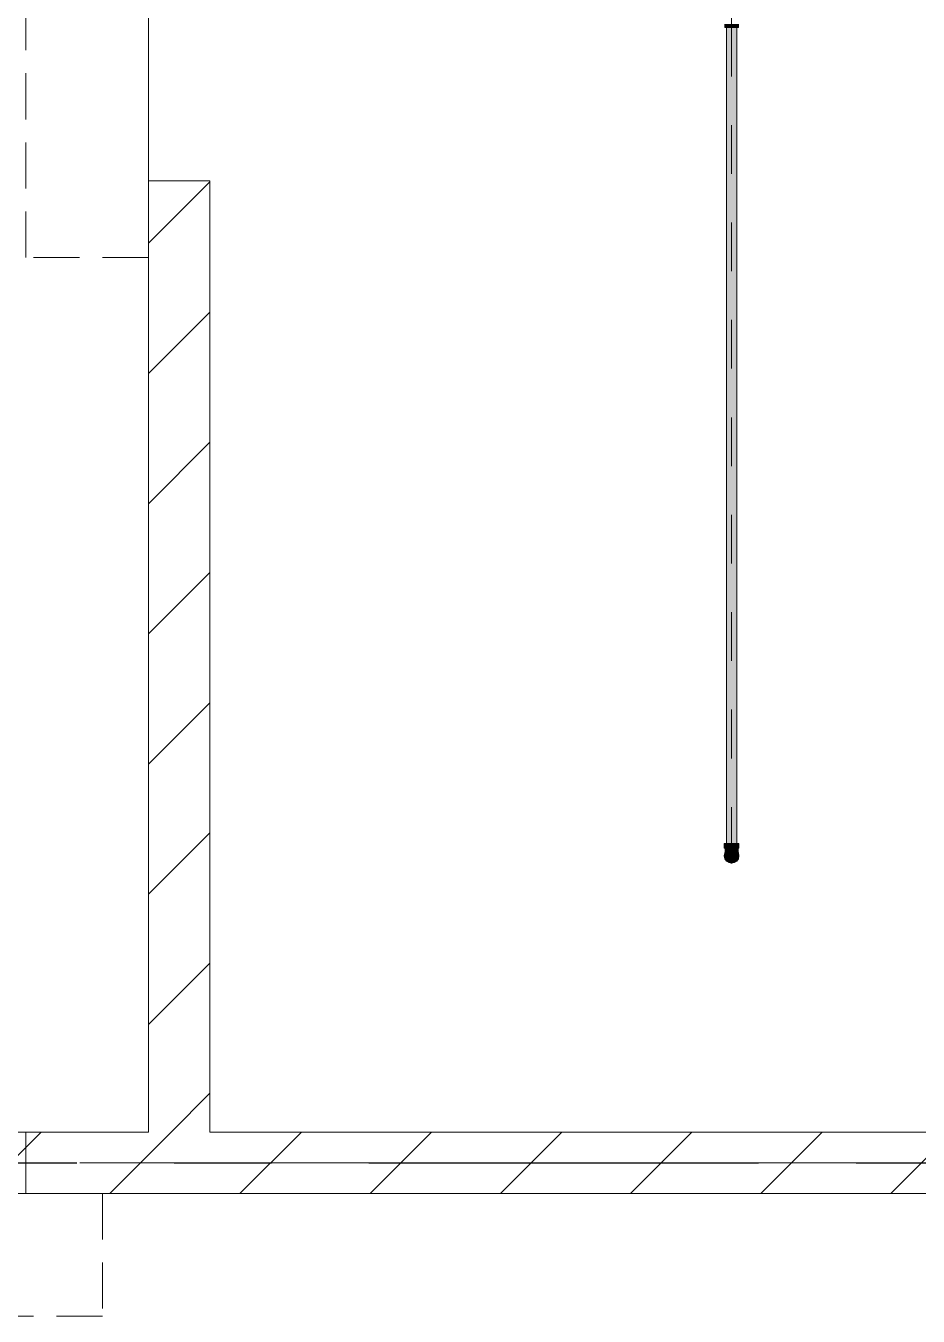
# Model space of a CAD drawing. Header units: millimetres. Extents: x -4000 to 187956, y -58990 to 162485.
# Drawn here: x 26950 to 29858, y 126950 to 131155 of the extents above; entities that cross this region are included whole.
import ezdxf

# ---------------------------------------------------------------- set-up
doc = ezdxf.new("R2010")
doc.units = ezdxf.units.MM
for name, pattern in [('Dash - 1_5mm', [225, 150, -75]), ('Dash 1_16_', [317.5, 158.75, -158.75]), ('Grid Line', [2222.5, 1270, -317.5, 317.5, -317.5]), ('Grid Line 12_5mm', [2150, 1250, -300, 300, -300])]:
    doc.linetypes.add(name, pattern=pattern)
for name, color, linetype, lineweight in [('A-DOOR', 31, 'Continuous', 13), ('A-WALL', 113, 'Continuous', 13), ('A-WALL-PATT', 111, 'Continuous', 13), ('F-SPRN', 3, 'Continuous', 9), ('P-PIPE', 3, 'Continuous', 9), ('P-PIPE-CNTR', 3, 'Continuous', 9), ('S-GRID', 1, 'Continuous', 30)]:
    doc.layers.add(name, color=color, linetype=linetype, lineweight=lineweight)
pattern_1 = [(45, (0, 0), (-212.13203, 212.13203), [])]

# ---------------------------------------------------------------- blocks, each defined once
blk = doc.blocks.new('MP_DR_Shutter_Roller - 4000x4000-338375-FFS - TANG 1')
at = {"layer": 'A-DOOR', "linetype": 'Dash - 1_5mm', "lineweight": 9}
for p, q in [((-2250, -500), (-2250, -100)), ((-2250, -100), (2250, -100)), ((2250, -100), (2250, -500)), ((2250, -500), (-2250, -500))]:
    blk.add_line(p, q, dxfattribs=at)
at = {"layer": 'A-DOOR', "color": 174, "lineweight": 15}
blk.add_line((2000, -100), (-2000, -100), dxfattribs=at)
blk.add_line((2000, -100), (-2000, -100), dxfattribs=at)
blk.add_line((2000, -100), (-2000, -100), dxfattribs=at)
blk.add_line((2000, -100), (-2000, -100), dxfattribs=at)
blk.add_line((2000, -100), (-2000, -100), dxfattribs=at)
blk.add_line((2000, -100), (-2000, -100), dxfattribs=at)
blk.add_line((2000, -100), (-2000, -100), dxfattribs=at)
blk.add_line((2000, -100), (-2000, -100), dxfattribs=at)
blk.add_line((2000, -100), (-2000, -100), dxfattribs=at)
blk.add_line((2000, -100), (-2000, -100), dxfattribs=at)
blk.add_line((2000, -100), (-2000, -100), dxfattribs=at)
blk.add_line((2000, -100), (-2000, -100), dxfattribs=at)
blk.add_line((2000, -100), (-2000, -100), dxfattribs=at)
blk.add_line((2000, -100), (-2000, -100), dxfattribs=at)
blk.add_line((2000, -100), (-2000, -100), dxfattribs=at)
blk.add_line((2000, -100), (-2000, -100), dxfattribs=at)
blk.add_line((2000, -100), (-2000, -100), dxfattribs=at)
blk.add_line((2000, -100), (-2000, -100), dxfattribs=at)
blk.add_line((2000, -100), (-2000, -100), dxfattribs=at)
blk.add_line((2000, -100), (-2000, -100), dxfattribs=at)
blk.add_line((2000, -100), (-2000, -100), dxfattribs=at)
blk.add_line((2000, -100), (-2000, -100), dxfattribs=at)
blk.add_line((2000, -100), (-2000, -100), dxfattribs=at)
blk.add_line((2000, -100), (-2000, -100), dxfattribs=at)
blk = doc.blocks.new('MP_DR_Shutter_Roller - 3000x3800_FR-332156-FFS - TANG 1')
at = {"layer": 'A-DOOR', "linetype": 'Dash - 1_5mm', "lineweight": 9}
for p, q in [((-1750, -500), (-1750, -100)), ((-1750, -100), (1750, -100)), ((1750, -100), (1750, -500)), ((1750, -500), (-1750, -500))]:
    blk.add_line(p, q, dxfattribs=at)
at = {"layer": 'A-DOOR', "color": 163, "lineweight": 15}
blk.add_line((1500, -100), (-1500, -100), dxfattribs=at)
blk.add_line((1500, -100), (-1500, -100), dxfattribs=at)
blk.add_line((1500, -100), (-1500, -100), dxfattribs=at)
blk.add_line((1500, -100), (-1500, -100), dxfattribs=at)
blk.add_line((1500, -100), (-1500, -100), dxfattribs=at)
blk.add_line((1500, -100), (-1500, -100), dxfattribs=at)
blk.add_line((1500, -100), (-1500, -100), dxfattribs=at)
blk.add_line((1500, -100), (-1500, -100), dxfattribs=at)
blk.add_line((1500, -100), (-1500, -100), dxfattribs=at)
blk.add_line((1500, -100), (-1500, -100), dxfattribs=at)
blk.add_line((1500, -100), (-1500, -100), dxfattribs=at)
blk.add_line((1500, -100), (-1500, -100), dxfattribs=at)
blk.add_line((1500, -100), (-1500, -100), dxfattribs=at)
blk.add_line((1500, -100), (-1500, -100), dxfattribs=at)
blk.add_line((1500, -100), (-1500, -100), dxfattribs=at)
blk.add_line((1500, -100), (-1500, -100), dxfattribs=at)
blk.add_line((1500, -100), (-1500, -100), dxfattribs=at)
blk.add_line((1500, -100), (-1500, -100), dxfattribs=at)
blk.add_line((1500, -100), (-1500, -100), dxfattribs=at)
blk.add_line((1500, -100), (-1500, -100), dxfattribs=at)
blk.add_line((1500, -100), (-1500, -100), dxfattribs=at)
blk.add_line((1500, -100), (-1500, -100), dxfattribs=at)
blk.add_line((1500, -100), (-1500, -100), dxfattribs=at)
blk.add_line((1500, -100), (-1500, -100), dxfattribs=at)
blk = doc.blocks.new('CMF2_NHAXUONG_A_rvt-1-FFS - TANG 1')
at = {"layer": 'A-WALL-PATT', "lineweight": 9}
h = blk.add_hatch(dxfattribs=at)
h.set_pattern_fill('FP_12', color=250, style=0, pattern_type=2)
h.set_pattern_definition(pattern_1)
h.paths.add_polyline_path([(27350, 127549.9), (27550, 127549.9), (27550, 130650), (27350, 130650), (27350, 128068)])
h.paths.add_polyline_path([(27550, 134650), (27550, 134899.6), (27350, 134899.6), (27350, 134650)])
h = blk.add_hatch(dxfattribs=at)
h.set_pattern_fill('FP_12', color=250, style=0, pattern_type=2)
h.set_pattern_definition(pattern_1)
h.paths.add_polyline_path([(27766.1, 127349.9), (32449.8, 127349.9), (32449.8, 127549.9), (23549.8, 127549.9), (23549.8, 127349.9), (25498.6, 127349.9)])
at = {"layer": 'A-WALL', "color": 50, "lineweight": 15}
for p, q in [((27350, 130650), (27350, 127549.9)), ((27550, 130650), (27350, 130650)), ((27550, 127549.9), (27550, 130650)), ((27350, 127549.9), (23549.8, 127549.9)), ((31225.9, 127549.9), (27550, 127549.9)), ((23549.8, 127349.9), (31225.9, 127349.9))]:
    blk.add_line(p, q, dxfattribs=at)
at = {"layer": 'A-WALL', "color": 35, "lineweight": 15}
for p, q in [((27350, 130650), (27350, 127549.9)), ((27350, 130650), (27550, 130650)), ((27550, 127549.9), (27550, 130650)), ((27350, 127549.9), (26949.8, 127549.9)), ((26949.8, 127349.9), (26949.8, 127549.9)), ((31225.9, 127549.9), (27550, 127549.9)), ((26949.8, 127349.9), (31225.9, 127349.9))]:
    blk.add_line(p, q, dxfattribs=at)
at = {"layer": 'S-GRID', "linetype": 'Grid Line 12_5mm', "lineweight": 9}
blk.add_line((-824.3, 127450), (183641.1, 127450), dxfattribs=at)
at = {"layer": 'A-DOOR', "color": 250, "lineweight": 9, "rotation": 270}
blk.add_blockref('MP_DR_Shutter_Roller - 4000x4000-338375-FFS - TANG 1', (27450, 132650), dxfattribs=at)
at = {"layer": 'A-DOOR', "color": 250, "lineweight": 9}
blk.add_blockref('MP_DR_Shutter_Roller - 3000x3800_FR-332156-FFS - TANG 1', (25449.8, 127449.9), dxfattribs=at)
blk = doc.blocks.new('Sprinkler_Up - DN20-V1107-FFS - TANG 1')
at = {"layer": 'F-SPRN', "transparency": 33554534}
for points in [[(-13.5, 0), (-3.9, 0.7), (-1.7, 2.9), (-1.2, 3.5), (-0.6, 4), (0.6, 4), (1.2, 3.5), (1.7, 2.9), (4.6, 0), (22.2, 0), (18, 13.1), (6.9, 21.2), (-6.9, 21.2), (-18, 13.1), (-22.2, 0)], [(0, -21.2), (6.9, -21.2), (18, -13.1), (22.2, 0), (3.9, -0.7), (1.7, -2.9), (1.2, -3.5), (0.6, -4), (-0.6, -4), (-1.2, -3.5), (-1.7, -2.9), (-4.6, 0), (-22.2, 0), (-18, -13.1), (-6.9, -21.2)], [(0, -16.7), (4.3, -16.1), (11.8, -11.8), (16.1, -4.3), (16.1, 4.3), (11.8, 11.8), (8.3, 14.4), (0, 16.7), (-4.3, 16.1), (-11.8, 11.8), (-16.1, 4.3), (-16.1, -4.3), (-11.8, -11.8), (-8.3, -14.4)], [(0, -15.6), (7.8, -13.5), (13.5, -7.8), (15.1, -4), (15.1, 4), (13.5, 7.8), (7.8, 13.5), (0, 15.6), (-7.8, 13.5), (-11, 11), (-15.1, 4), (-15.1, -4), (-11, -11), (-7.8, -13.5)], [(-10.9, -5.5), (-10.9, 5.4), (-14.5, 5.4), (-14.5, -5.5)], [(-7.7, -5.5), (-7.7, 5.4), (-10.9, 5.4), (-10.9, -5.5)], [(0, -5.5), (0, 5.4), (-7.7, 5.4), (-7.7, -5.5)], [(0, 0), (5.7, 0), (2.9, 4.9), (-2.9, 4.9), (-5.7, 0)], [(-2.9, -4.9), (2.9, -4.9), (5.7, 0), (-5.7, 0)], [(-4.6, 0), (4.6, 0), (0, 4.6)], [(0, -4.6), (4.6, 0), (-4.6, 0)], [(0, -2.6), (1.3, 0), (-1.8, 0)], [(-1.3, 0), (1.8, 0), (0, 2.6)], [(7.7, -5.5), (7.7, 5.4), (0, 5.4), (0, -5.5)], [(10.9, -5.5), (10.9, 5.4), (7.7, 5.4), (7.7, -5.5)], [(14.5, -5.5), (14.5, 5.4), (10.9, 5.4), (10.9, -5.5)]]:
    blk.add_hatch(color=1, dxfattribs=at).paths.add_polyline_path(points)
at = {"layer": 'F-SPRN', "color": 1}
for p, q in [((-11.5, 5.4), (-14.5, 5.4)), ((-14.5, 5.4), (-11.3, 5.4)), ((-14.5, 5.4), (-14.5, 3.7)), ((-14.5, 3.3), (-14.5, 0)), ((-11.5, 5.4), (-11.5, 4)), ((-10.9, 1.9), (-10.9, 3.6)), ((-10.8, 5.4), (-8, 5.4)), ((-8.1, 5.4), (-10.8, 5.4)), ((-8.1, 5.4), (-8.1, 2.8)), ((-8.1, 2.5), (-8.1, 0.7)), ((-7.7, 4.8), (-7.7, 2.7)), ((-7.7, 4.8), (-7.7, 2.7)), ((-7.7, 2.1), (-7.7, 0.5)), ((-7.7, 2.1), (-7.7, 0.5)), ((-6.7, 5.4), (-4.7, 5.4)), ((-5.8, 3.8), (-5.8, 2.2)), ((-2.1, 0), (-2.1, 0)), ((-2.1, 0), (-2.1, -0.1)), ((-0.6, 2), (-0.6, 2)), ((-0.5, 2), (-0.6, 2)), ((0, 2.1), (-0.1, 2.1)), ((2.1, 0.1), (2.1, 0.2)), ((2.1, 0.2), (2.1, 0.2)), ((2.1, 0), (2.1, 0.1)), ((2.1, 0), (2.1, 0)), ((4.7, 5.4), (6.5, 5.4)), ((7.7, 5.4), (10.8, 5.4)), ((7.7, 5.2), (7.7, 2.7)), ((7.7, 5.2), (7.7, 2.7)), ((7.7, 2.3), (7.7, 0.5)), ((7.7, 2.3), (7.7, 0.5)), ((10.8, 5.4), (8.1, 5.4)), ((8.1, 5.4), (8.1, 2.8)), ((8.1, 2.5), (8.1, 0.4)), ((10.9, 5.4), (14.5, 5.4)), ((10.9, 3.6), (10.9, 0.2)), ((14.5, 5.4), (11.5, 5.4)), ((11.5, 5.4), (11.5, 4)), ((11.5, 3), (11.5, 0.2)), ((14.5, 5.4), (14.5, -5.5)), ((-14.5, -1.3), (-14.5, -3.7)), ((-11.1, -5.5), (-14.5, -5.5)), ((-14.5, -5.5), (-11.5, -5.5)), ((-10.9, -2.6), (-10.9, -1.3)), ((-10.8, -5.5), (-8.1, -5.5)), ((-7.8, -5.5), (-10.8, -5.5)), ((-8.1, -4.2), (-8.1, -5.5)), ((-7.7, -2.7), (-7.7, -4)), ((-7.7, -2.7), (-7.7, -4)), ((-7, -5.5), (-5.8, -5.5)), ((-4.8, -5.5), (-7, -5.5)), ((-5.8, -2.3), (-5.8, -3.8)), ((0, -2.1), (0.1, -2.1)), ((7, -5.5), (4.8, -5.5)), ((5.8, -2.2), (5.8, -3.8)), ((5.8, -5.5), (7, -5.5)), ((7.7, -0.5), (7.7, -2.3)), ((7.7, -0.5), (7.7, -2.3)), ((7.7, -2.7), (7.7, -5.4)), ((7.7, -2.7), (7.7, -5.4)), ((10.8, -5.5), (7.7, -5.5)), ((8.1, -0.4), (8.1, -2.5)), ((8.1, -2.8), (8.1, -5.5)), ((8.1, -5.5), (10.8, -5.5)), ((10.9, -0.2), (10.9, -3.6)), ((14.5, -5.5), (10.9, -5.5)), ((11.5, -0.2), (11.5, -3)), ((11.5, -4), (11.5, -5.5)), ((11.5, -5.5), (14.5, -5.5))]:
    blk.add_line(p, q, dxfattribs=at)
at = {"layer": 'F-SPRN', "color": 1, "flags": 128}
for points in [[(-1.7, 1.1), (-1.8, 1.1), (-1.8, 1), (-1.9, 0.9), (-1.9, 0.8), (-1.9, 0.8), (-2, 0.7), (-2, 0.6), (-2, 0.5), (-2, 0.5), (-2, 0.4), (-2.1, 0.3), (-2.1, 0.2), (-2.1, 0.1), (-2.1, 0)], [(-0.6, 2), (-0.7, 2), (-0.8, 1.9), (-0.9, 1.9), (-0.9, 1.9), (-1, 1.8), (-1.1, 1.8), (-1.2, 1.7), (-1.2, 1.7), (-1.3, 1.6), (-1.4, 1.6), (-1.4, 1.5), (-1.5, 1.5), (-1.5, 1.4), (-1.6, 1.3), (-1.6, 1.3), (-1.7, 1.2), (-1.7, 1.1)], [(-0.1, 2.1), (-0.1, 2.1), (-0.2, 2.1), (-0.3, 2.1), (-0.4, 2), (-0.5, 2)], [(0.7, 2), (0.6, 2), (0.5, 2), (0.4, 2), (0.4, 2), (0.3, 2.1), (0.2, 2.1), (0.1, 2.1), (0, 2.1)], [(0.8, 1.9), (0.8, 1.9), (0.7, 2)], [(2.1, 0.2), (2.1, 0.3), (2, 0.4), (2, 0.5), (2, 0.6), (2, 0.7), (1.9, 0.7), (1.9, 0.8), (1.9, 0.9), (1.8, 1), (1.8, 1), (1.8, 1.1), (1.7, 1.2), (1.7, 1.2), (1.6, 1.3), (1.6, 1.4), (1.5, 1.4), (1.4, 1.5), (1.4, 1.5), (1.3, 1.6), (1.3, 1.7), (1.2, 1.7), (1.1, 1.7), (1.1, 1.8), (1, 1.8), (0.9, 1.9), (0.8, 1.9)], [(-2.1, -0.1), (-2.1, -0.2), (-2.1, -0.2), (-2.1, -0.3)], [(-2.1, -0.3), (-2, -0.4), (-2, -0.5), (-2, -0.6), (-2, -0.7), (-1.9, -0.7), (-1.9, -0.8), (-1.9, -0.9), (-1.8, -1), (-1.8, -1), (-1.8, -1.1), (-1.7, -1.2), (-1.7, -1.2), (-1.6, -1.3), (-1.6, -1.4), (-1.5, -1.4), (-1.4, -1.5), (-1.4, -1.5), (-1.3, -1.6), (-1.3, -1.7), (-1.2, -1.7), (-1.1, -1.7), (-1.1, -1.8), (-1, -1.8), (-0.9, -1.9), (-0.8, -1.9), (-0.8, -1.9), (-0.7, -2), (-0.6, -2), (-0.5, -2), (-0.4, -2), (-0.4, -2), (-0.3, -2.1), (-0.2, -2.1), (-0.1, -2.1), (0, -2.1)], [(0.1, -2.1), (0.1, -2.1), (0.2, -2.1), (0.3, -2.1), (0.4, -2), (0.5, -2), (0.6, -2), (0.6, -2), (0.7, -2), (0.8, -1.9), (0.9, -1.9), (0.9, -1.9), (1, -1.8), (1.1, -1.8), (1.2, -1.7), (1.2, -1.7), (1.3, -1.6), (1.4, -1.6), (1.4, -1.5), (1.5, -1.5), (1.5, -1.4), (1.6, -1.3), (1.6, -1.3), (1.7, -1.2), (1.7, -1.1), (1.8, -1.1), (1.8, -1), (1.9, -0.9), (1.9, -0.8), (1.9, -0.8), (2, -0.7), (2, -0.6), (2, -0.5), (2, -0.5), (2, -0.4), (2.1, -0.3), (2.1, -0.2), (2.1, -0.1), (2.1, 0)]]:
    blk.add_lwpolyline(points, dxfattribs=at)
at = {"layer": 'F-SPRN', "color": 1}
for radius, start, end in [(22.2, 360, 180), (21.9, 165.6773, 179.2615), (21.9, 144.7698, 164.8151), (21.9, 126.6942, 143.2701), (16.7, 167.6802, 180), (16.7, 167.6802, 180), (16.7, 155.3879, 164.9693), (16.7, 155.3879, 164.9693), (15.6, 166.4265, 180), (15.6, 166.4265, 180), (15.6, 150.9409, 165), (15.6, 159.6139, 165), (16.7, 136.7213, 149.931), (16.7, 136.7213, 149.931), (15.6, 150.9409, 156.3845), (15.6, 138.4214, 150), (15.6, 138.4214, 150), (21.9, 108.2621, 125.7507), (16.7, 121.4181, 130.5751), (16.7, 121.4181, 130.5751), (15.6, 120.5262, 133.2078), (15.6, 120.5262, 133.2078), (16.7, 106.5995, 120), (16.7, 106.5995, 120), (15.6, 114.4363, 119.9813), (15.6, 114.4363, 119.9813), (21.9, 99.348, 107.901), (4.63, 155.7832, 180), (4.63, 155.7832, 180), (16.7, 96.4143, 105), (16.7, 96.4143, 105), (4.63, 109.0192, 138.2703), (4.63, 109.0192, 138.2703), (21.9, 90.145, 98.8503), (15.6, 95.5762, 100.6843), (15.6, 95.5762, 100.6843), (2.56, 109.0192, 168.8278), (2.56, 109.0192, 168.8278), (2.04, 109.0192, 180), (16.7, 83.0684, 90), (16.7, 83.0684, 90), (4.63, 17.9592, 90), (4.63, 17.9592, 90), (3.81, 57.0577, 90), (2.56, 14.5599, 90), (2.56, 14.5599, 90), (2.04, 10.4703, 90), (21.9, 72.5583, 89.4624), (15.6, 75.573, 80.5892), (15.6, 75.573, 80.5892), (3.81, 16.1605, 43.8358), (15.6, 67.5614, 74.5481), (15.6, 67.5614, 74.5481), (16.7, 60, 75), (16.7, 60, 75), (15.6, 60.0187, 65.5637), (15.6, 60.0187, 65.5637), (21.9, 54.2493, 71.7379), (15.6, 46.7922, 60), (15.6, 46.7922, 60), (16.7, 49.4249, 58.5819), (16.7, 49.4249, 58.5819), (15.6, 30, 41.5786), (15.6, 30, 41.5786), (16.7, 30, 43.2787), (16.7, 30, 43.2787), (21.9, 36.7299, 53.3058), (15.6, 23.6155, 29.5646), (15.6, 15, 29.5646), (15.6, 15, 20.3861), (16.7, 15, 24.6121), (16.7, 15, 24.6121), (15.6, 360, 13.6618), (15.6, 0, 13.6618), (16.7, 360, 12.3198), (16.7, 0, 12.3198), (21.9, 15.1849, 35.2302), (21.9, 0.7385, 14.3227), (22.2, 180, 360), (21.9, 180.7385, 194.3227), (21.9, 195.1849, 215.2302), (21.9, 216.7299, 233.3058), (16.7, 180, 192.3198), (16.7, 180, 192.3198), (16.7, 195.0307, 204.6121), (16.7, 195.0307, 204.6121), (15.6, 181.9082, 193.6618), (15.6, 181.9082, 193.6618), (15.6, 197.3339, 209.5646), (15.6, 197.3339, 209.5646), (16.7, 210.069, 223.2787), (16.7, 210.069, 223.2787), (15.6, 212.5472, 221.5786), (15.6, 212.5472, 221.5786), (21.9, 234.2493, 251.7379), (16.7, 229.4249, 238.5819), (16.7, 229.4249, 238.5819), (15.6, 233.795, 240), (15.6, 233.795, 240), (16.7, 240, 255), (16.7, 240, 255), (15.6, 240.0187, 254.5481), (15.6, 240.0187, 254.5481), (21.9, 252.5583, 269.4624), (4.63, 197.9592, 0), (4.63, 197.9592, 360), (15.6, 255, 267.64), (15.6, 255, 267.64), (3.81, 196.1605, 360), (2.56, 191.1677, 0), (2.56, 191.1677, 360), (2.04, 190.4703, 0), (16.7, 263.0684, 270), (16.7, 263.0684, 270), (21.9, 270.145, 278.8503), (15.6, 275.5762, 280.6843), (15.6, 275.5762, 280.6843), (16.7, 276.4143, 285), (16.7, 276.4143, 285), (21.9, 279.348, 287.901), (16.7, 286.5995, 300), (16.7, 286.5995, 300), (15.6, 294.4363, 299.9813), (15.6, 294.4363, 299.9813), (21.9, 288.2621, 305.7507), (15.6, 300, 313.2078), (15.6, 300, 313.2078), (16.7, 301.4181, 310.5751), (16.7, 301.4181, 310.5751), (15.6, 318.4214, 330), (15.6, 318.4214, 330), (16.7, 316.7213, 330), (16.7, 316.7213, 330), (21.9, 306.6942, 323.2701), (15.6, 330.4354, 345), (15.6, 330.4354, 336.3845), (15.6, 339.6139, 345), (15.6, 346.3382, 360), (15.6, 346.3382, 360), (16.7, 335.3879, 345), (16.7, 335.3879, 345), (16.7, 347.6802, 360), (16.7, 347.6802, 360), (21.9, 324.7698, 344.8151), (21.9, 345.6773, 359.2615)]:
    blk.add_arc((0, 0), radius, start, end, dxfattribs=at)
blk = doc.blocks.new('Steel_Transition_Threaded_HoaPhat - Standard-V1089-FFS - TANG 1')
at = {"layer": 'P-PIPE', "lineweight": 13, "transparency": 33554534}
h = blk.add_hatch(color=1, dxfattribs=at)
h.paths.add_polyline_path([(16750, 128427.6), (16755.8, 128428.4), (16761.3, 128430.6), (16765.9, 128434.2), (16769.5, 128438.8), (16771.7, 128444.3), (16772.5, 128450.1), (16771.7, 128455.9), (16769.5, 128461.3), (16765.9, 128466), (16761.3, 128469.6), (16755.8, 128471.8), (16750, 128472.6), (16744.2, 128471.8), (16738.8, 128469.6), (16734.1, 128466), (16730.5, 128461.3), (16728.3, 128455.9), (16727.5, 128450.1), (16728.3, 128444.3), (16730.5, 128438.8), (16734.1, 128434.2), (16738.8, 128430.6), (16744.2, 128428.4)])
h.paths.add_polyline_path([(16750, 128430), (16744.8, 128430.7), (16740, 128432.7), (16735.8, 128435.9), (16732.6, 128440), (16730.6, 128444.9), (16729.9, 128450.1), (16730.6, 128455.3), (16732.6, 128460.1), (16735.8, 128464.3), (16740, 128467.5), (16744.8, 128469.5), (16750, 128470.2), (16755.2, 128469.5), (16760.1, 128467.5), (16764.2, 128464.3), (16767.4, 128460.1), (16769.4, 128455.3), (16770.1, 128450.1), (16769.4, 128444.9), (16767.4, 128440), (16764.2, 128435.9), (16760.1, 128432.7), (16755.2, 128430.7)])
for points in [[(16750, 128430), (16750, 128433.7), (16741.8, 128435.9), (16735.8, 128441.9), (16733.6, 128450.1), (16735.8, 128458.3), (16741.8, 128464.3), (16750, 128466.5), (16750, 128470.2), (16744.8, 128469.5), (16740, 128467.5), (16735.8, 128464.3), (16732.6, 128460.1), (16730.6, 128455.3), (16729.9, 128450.1), (16730.6, 128444.9), (16732.6, 128440), (16735.8, 128435.9), (16740, 128432.7), (16744.8, 128430.7)], [(16750, 128431.6), (16754.8, 128432.2), (16759.3, 128434.1), (16763.1, 128437), (16766, 128440.8), (16767.9, 128445.3), (16768.5, 128450.1), (16767.9, 128454.9), (16766, 128459.3), (16763.1, 128463.2), (16759.3, 128466.1), (16754.8, 128468), (16750, 128468.6), (16745.2, 128468), (16740.8, 128466.1), (16736.9, 128463.2), (16734, 128459.3), (16732.1, 128454.9), (16731.5, 128450.1), (16732.1, 128445.3), (16734, 128440.8), (16736.9, 128437), (16740.8, 128434.1), (16745.2, 128432.2)], [(16750, 128430), (16755.2, 128430.7), (16760.1, 128432.7), (16764.2, 128435.9), (16767.4, 128440), (16769.4, 128444.9), (16770.1, 128450.1), (16769.4, 128455.3), (16767.4, 128460.1), (16764.2, 128464.3), (16760.1, 128467.5), (16755.2, 128469.5), (16750, 128470.2), (16750, 128466.5), (16758.2, 128464.3), (16764.2, 128458.3), (16766.4, 128450.1), (16764.2, 128441.9), (16758.2, 128435.9), (16750, 128433.7)]]:
    blk.add_hatch(color=1, dxfattribs=at).paths.add_polyline_path(points)
at = {"layer": 'P-PIPE', "color": 20, "lineweight": 13}
for radius, start, end in [(22.5, 90, 270), (22.5, 90, 270), (20.1, 150, 162.7449), (20.1, 128.8856, 148.1553), (18.5, 136.4297, 150), (18.5, 136.4297, 150), (18.5, 123.4976, 133.2041), (18.5, 123.4976, 133.2041), (20.1, 109.6859, 125.0043), (16.4, 121.0738, 128.0319), (18.5, 106.819, 120), (18.5, 106.819, 120), (16.4, 115.1607, 120), (16.4, 107.4657, 111.9681), (20.1, 100.9975, 105), (18.5, 91.4353, 103.2046), (18.5, 91.4353, 103.2046), (16.4, 96.2132, 104.6042), (20.1, 90.5246, 98.5089), (22.5, 270, 90), (22.5, 270, 90), (18.5, 78.0986, 90), (18.5, 78.0986, 90), (20.1, 75.0607, 87.9279), (18.5, 60, 75), (18.5, 60, 75), (16.4, 66.9681, 72.9388), (20.1, 54.9957, 75), (16.4, 50.4733, 56.6389), (18.5, 46.7959, 56.5024), (18.5, 46.7959, 56.5024), (20.1, 31.8447, 51.1144), (16.4, 30, 38.0319), (18.5, 30, 43.5703), (18.5, 30, 43.5703), (20.1, 17.2551, 30), (20.1, 166.0499, 193.9501), (20.1, 197.2551, 210), (18.5, 166.5939, 193.4061), (18.5, 166.5939, 193.4061), (18.5, 157.6232, 165), (18.5, 157.6232, 165), (18.5, 195, 202.3768), (18.5, 195, 202.3768), (20.1, 211.8447, 231.1144), (16.4, 168.5467, 178.9063), (16.4, 184.8393, 191.4533), (18.5, 210, 223.5703), (18.5, 210, 223.5703), (16.4, 158.0319, 163.506), (16.4, 143.5463, 150), (16.4, 210.6635, 216.4537), (18.5, 226.7959, 236.5024), (18.5, 226.7959, 236.5024), (20.1, 234.9957, 255), (16.4, 230.4733, 236.6389), (18.5, 240, 255), (18.5, 240, 255), (16.4, 240, 246.5955), (16.4, 250.3629, 255), (20.1, 255.0607, 267.9279), (18.5, 258.0986, 270), (18.5, 258.0986, 270), (16.4, 264.1652, 268.506), (20.1, 270.5246, 278.5089), (18.5, 271.4353, 283.2046), (18.5, 271.4353, 283.2046), (16.4, 276.2132, 283.9063), (20.1, 280.9975, 285), (16.4, 287.4657, 291.9681), (18.5, 286.819, 300), (18.5, 286.819, 300), (16.4, 293.4045, 300), (20.1, 289.6859, 305.0043), (18.5, 303.4976, 313.2041), (18.5, 303.4976, 313.2041), (20.1, 308.8856, 328.1553), (18.5, 316.4297, 330), (18.5, 316.4297, 330), (16.4, 338.0319, 342.8691), (16.4, 353.5463, 8.0319), (18.5, 15, 22.3768), (18.5, 15, 22.3768), (18.5, 337.6232, 345), (18.5, 337.6232, 345), (20.1, 330, 342.7449), (18.5, 346.5939, 13.4061), (18.5, 346.5939, 13.4061), (20.1, 346.0499, 13.9501)]:
    blk.add_arc((16750, 128450.1), radius, start, end, dxfattribs=at)
blk = doc.blocks.new('Steel_Elbow_Threaded_HoaPhat - Standard-V1108-FFS - TANG 1')
at = {"layer": 'P-PIPE', "lineweight": 13, "transparency": 33554534}
for points in [[(29233, 128475.5), (29250, 128475.5), (29250, 128490.6), (29225.9, 128490.6), (29226.7, 128475.5), (29229.1, 128475.5)], [(29250, 128426), (29256.2, 128426.8), (29262.1, 128429.2), (29267.1, 128433), (29270.9, 128438), (29273.3, 128443.8), (29274.1, 128450.1), (29273.3, 128456.3), (29270.9, 128462.1), (29267.1, 128467.1), (29262.1, 128471), (29256.2, 128473.4), (29250, 128474.2), (29243.8, 128473.4), (29237.9, 128471), (29233, 128467.1), (29229.1, 128462.1), (29226.7, 128456.3), (29225.9, 128450.1), (29226.7, 128443.8), (29229.1, 128438), (29233, 128433), (29237.9, 128429.2), (29243.8, 128426.8)], [(29274.1, 128475.5), (29273.3, 128490.6), (29250, 128490.6), (29250, 128475.5), (29273.3, 128475.5)]]:
    blk.add_hatch(color=1, dxfattribs=at).paths.add_polyline_path(points)
h = blk.add_hatch(color=1, dxfattribs=at)
h.paths.add_polyline_path([(29242.8, 128470), (29240.3, 128470), (29244.1, 128471.9)])
h.paths.add_polyline_path([(29229.8, 128460.2), (29231.2, 128460.7), (29237.2, 128467.6), (29242.8, 128470), (29250, 128471.2), (29250, 128475.5), (29231.7, 128475.5), (29230.3, 128471.7), (29230.1, 128464.3)])
h = blk.add_hatch(color=1, dxfattribs=at)
h.paths.add_polyline_path([(29266.9, 128465.3), (29269.5, 128460.7), (29268.6, 128464.6)])
h.paths.add_polyline_path([(29270.9, 128458.6), (29270.6, 128467.2), (29269.5, 128466.8), (29269.4, 128470.9), (29270.7, 128471.2), (29269.6, 128475.5), (29250, 128475.5), (29250, 128471.2), (29257.2, 128470), (29255.9, 128471.9), (29263.4, 128467.2), (29267.4, 128463.1), (29266.2, 128468.2), (29268.6, 128464.6)])
at = {"layer": 'P-PIPE', "color": 20, "lineweight": 13}
for p, q in [((29225.9, 128490.6), (29225.9, 128475.5)), ((29233, 128490.6), (29225.9, 128490.6)), ((29250, 128490.6), (29225.9, 128490.6)), ((29225.9, 128475.5), (29231.5, 128475.5)), ((29225.9, 128475.5), (29250, 128475.5)), ((29242.8, 128475.5), (29228.9, 128475.5)), ((29228.9, 128460.9), (29228.9, 128461.8)), ((29231.5, 128475.5), (29233, 128475.5)), ((29232.8, 128475.5), (29231.7, 128475.5)), ((29237.9, 128490.6), (29233.8, 128490.6)), ((29236.4, 128475.5), (29233.8, 128475.5)), ((29234, 128475.5), (29242.7, 128475.5)), ((29242.8, 128475.5), (29236.4, 128475.5)), ((29250, 128490.6), (29238.2, 128490.6)), ((29250, 128475.5), (29243.7, 128475.5)), ((29250, 128475.5), (29243.7, 128475.5)), ((29243.8, 128475.5), (29250, 128475.5)), ((29261.8, 128490.6), (29250, 128490.6)), ((29274.1, 128490.6), (29250, 128490.6)), ((29250, 128475.5), (29256.2, 128475.5)), ((29250, 128475.5), (29274.1, 128475.5)), ((29256.3, 128475.5), (29250, 128475.5)), ((29256.3, 128475.5), (29250, 128475.5)), ((29263.6, 128475.5), (29257.2, 128475.5)), ((29271.2, 128475.5), (29257.2, 128475.5)), ((29257.3, 128475.5), (29266, 128475.5)), ((29266.2, 128490.6), (29262.1, 128490.6)), ((29266.2, 128475.5), (29263.6, 128475.5)), ((29274.1, 128490.6), (29267.1, 128490.6)), ((29267.1, 128475.5), (29269.7, 128475.5)), ((29268.3, 128475.5), (29267.2, 128475.5)), ((29269.9, 128475.5), (29268.3, 128475.5)), ((29269.7, 128475.5), (29274.1, 128475.5)), ((29271.2, 128462), (29271.2, 128461.2)), ((29271.2, 128461.2), (29271.2, 128460.3)), ((29274.1, 128475.5), (29274.1, 128490.6)), ((29228.9, 128455.1), (29228.9, 128455.7)), ((29228.9, 128454.5), (29228.9, 128455.1)), ((29228.9, 128454), (29228.9, 128454.5)), ((29228.9, 128450.1), (29228.9, 128450.1)), ((29228.9, 128449.9), (29228.9, 128450.1)), ((29228.9, 128449), (29228.9, 128449.9)), ((29228.9, 128448.2), (29228.9, 128449)), ((29229, 128447.3), (29228.9, 128448.2)), ((29229.7, 128444), (29229.5, 128444.8)), ((29231.3, 128440.1), (29231, 128440.9)), ((29231.8, 128439.4), (29231.3, 128440.1)), ((29232.2, 128438.7), (29231.8, 128439.4)), ((29232.7, 128438), (29232.2, 128438.7)), ((29235.4, 128434.8), (29234.8, 128435.4)), ((29237.4, 128433.1), (29236.7, 128433.6)), ((29242.6, 128430.3), (29241.8, 128430.6)), ((29243.3, 128430), (29242.6, 128430.3)), ((29250.2, 128428.9), (29250, 128428.9)), ((29253.6, 128429.2), (29252.8, 128429.1)), ((29260.7, 128431.8), (29260, 128431.4)), ((29262.8, 128433.3), (29262.1, 128432.8)), ((29263.5, 128433.8), (29262.8, 128433.3)), ((29265.3, 128435.5), (29264.7, 128434.9)), ((29267, 128437.5), (29266.4, 128436.8)), ((29267.5, 128438.1), (29267, 128437.5)), ((29267.9, 128438.9), (29267.5, 128438.1)), ((29269.8, 128442.6), (29269.5, 128441.9)), ((29270.5, 128445.1), (29270.3, 128444.2)), ((29271, 128447.6), (29270.9, 128446.7)), ((29271.1, 128448.4), (29271, 128447.6)), ((29271.2, 128458), (29271.2, 128457.3)), ((29271.2, 128455.9), (29271.2, 128455.3)), ((29271.2, 128455.3), (29271.2, 128454.7)), ((29271.2, 128454.7), (29271.2, 128454.1)), ((29271.2, 128450.1), (29271.2, 128450.1))]:
    blk.add_line(p, q, dxfattribs=at)
at = {"layer": 'P-PIPE', "color": 20, "lineweight": 13, "flags": 128}
for points in [[(29228.9, 128461.8), (29228.9, 128462.6), (29228.9, 128463.5), (29228.9, 128464.4), (29228.9, 128465.4), (29228.9, 128466.3), (29228.9, 128467.3), (29228.9, 128468.2), (29228.9, 128469.2), (29228.9, 128470.2), (29228.9, 128471.2), (29228.9, 128472.2), (29228.9, 128473.2), (29228.9, 128474.2), (29228.9, 128475.2), (29228.9, 128475.5)], [(29228.9, 128455.7), (29228.9, 128456.4), (29228.9, 128457.1), (29228.9, 128457.8), (29228.9, 128458.5), (29228.9, 128459.3), (29228.9, 128460.1), (29228.9, 128460.9)], [(29271.2, 128475.5), (29271.2, 128474.5), (29271.2, 128473.5), (29271.2, 128472.5), (29271.2, 128471.5), (29271.2, 128470.5), (29271.2, 128469.5), (29271.2, 128468.5), (29271.2, 128467.5), (29271.2, 128466.6), (29271.2, 128465.6), (29271.2, 128464.7), (29271.2, 128463.8), (29271.2, 128462.9), (29271.2, 128462)], [(29271.2, 128460.3), (29271.2, 128459.5), (29271.2, 128458.7), (29271.2, 128458)], [(29228.9, 128453), (29228.9, 128453.4), (29228.9, 128454)], [(29228.9, 128451.1), (29228.9, 128451.4), (29228.9, 128451.7), (29228.9, 128452.1), (29228.9, 128452.5), (29228.9, 128453)], [(29228.9, 128450.6), (29228.9, 128450.8), (29228.9, 128451.1)], [(29228.9, 128450.1), (29228.9, 128450.2), (29228.9, 128450.3), (29228.9, 128450.4), (29228.9, 128450.6)], [(29229.5, 128444.8), (29229.3, 128445.7), (29229.2, 128446.5), (29229, 128447.3)], [(29230.3, 128442.4), (29230, 128443.2), (29229.7, 128444)], [(29231, 128440.9), (29230.6, 128441.6), (29230.3, 128442.4)], [(29233.7, 128436.6), (29233.2, 128437.3), (29232.7, 128438)], [(29234.8, 128435.4), (29234.3, 128436), (29233.7, 128436.6)], [(29236.7, 128433.6), (29236.1, 128434.2), (29235.4, 128434.8)], [(29238.8, 128432.2), (29238.1, 128432.6), (29237.4, 128433.1)], [(29240.2, 128431.3), (29239.5, 128431.7), (29238.8, 128432.2)], [(29241.8, 128430.6), (29241, 128431), (29240.2, 128431.3)], [(29245, 128429.5), (29244.2, 128429.8), (29243.3, 128430)], [(29246.6, 128429.2), (29245.8, 128429.4), (29245, 128429.5)], [(29248.3, 128429), (29247.5, 128429.1), (29246.6, 128429.2)], [(29250, 128428.9), (29249.2, 128429), (29248.3, 128429)], [(29252.8, 128429.1), (29251.9, 128429), (29251.1, 128429), (29250.2, 128428.9)], [(29255.3, 128429.6), (29254.4, 128429.4), (29253.6, 128429.2)], [(29256.9, 128430.1), (29256.1, 128429.8), (29255.3, 128429.6)], [(29260, 128431.4), (29259.2, 128431.1), (29258.4, 128430.7), (29257.7, 128430.4), (29256.9, 128430.1)], [(29262.1, 128432.8), (29261.4, 128432.3), (29260.7, 128431.8)], [(29264.7, 128434.9), (29264.1, 128434.3), (29263.5, 128433.8)], [(29266.4, 128436.8), (29265.9, 128436.1), (29265.3, 128435.5)], [(29268.8, 128440.3), (29268.4, 128439.6), (29267.9, 128438.9)], [(29269.5, 128441.9), (29269.1, 128441.1), (29268.8, 128440.3)], [(29270.3, 128444.2), (29270.1, 128443.4), (29269.8, 128442.6)], [(29270.9, 128446.7), (29270.7, 128445.9), (29270.5, 128445.1)], [(29271.2, 128450.1), (29271.1, 128449.2), (29271.1, 128448.4)], [(29271.2, 128457.3), (29271.2, 128456.6), (29271.2, 128455.9)], [(29271.2, 128454.1), (29271.2, 128453.6), (29271.2, 128453.1)], [(29271.2, 128453.1), (29271.2, 128452.6), (29271.2, 128452.2), (29271.2, 128451.8), (29271.2, 128451.5), (29271.2, 128451.2), (29271.2, 128450.9)], [(29271.2, 128450.9), (29271.2, 128450.7), (29271.2, 128450.5)], [(29271.2, 128450.5), (29271.2, 128450.3), (29271.2, 128450.2), (29271.2, 128450.1)]]:
    blk.add_lwpolyline(points, dxfattribs=at)
at = {"layer": 'P-PIPE', "color": 20, "lineweight": 13}
for radius, start, end in [(24.1, 90, 270), (24.1, 90, 270), (21.1, 150.0076, 164.9665), (21.1, 130, 141.5854), (21.1, 112.9377, 125.8024), (21.1, 99.9464, 104.9657), (21.1, 90, 98.9621), (24.1, 270, 90), (24.1, 270, 90), (21.1, 75.0343, 90), (21.1, 60.7988, 67.6705), (21.1, 54.1976, 59.9895), (21.1, 38.4146, 50), (21.1, 15.0335, 29.9924), (21.1, 172.25, 178.0438), (21.1, 181.9711, 187.2923), (21.1, 165.7465, 170), (21.1, 190, 194.2657), (21.1, 195.0455, 203.6505), (21.1, 205.3748, 209.9974), (21.1, 213.7495, 218.4271), (21.1, 218.9611, 230), (21.1, 234.2198, 247.0686), (21.1, 255.037, 270), (21.1, 271.1041, 276.3537), (21.1, 279.9303, 284.963), (21.1, 292.3235, 303.6981), (21.1, 310, 321.0389), (21.1, 321.5729, 325.795), (21.1, 330.0026, 334.1966), (21.1, 336.3495, 344.9545), (21.1, 345.7343, 350), (21.1, 1.9562, 7.75), (21.1, 352.7077, 358.0289)]:
    blk.add_arc((29250, 128450.1), radius, start, end, dxfattribs=at)

msp = doc.modelspace()

# ---------------------------------------------------------------- block references
at = {"lineweight": 5}
msp.add_blockref('CMF2_NHAXUONG_A_rvt-1-FFS - TANG 1', (0, 0), dxfattribs=at)

# ---------------------------------------------------------------- next in the draw order: hatches: boundary and pattern name
at = {"layer": 'P-PIPE', "lineweight": 5, "transparency": 33554534}
for points in [[(29228.3, 131148.9), (29272.5, 131148.9), (29271.7, 131160.7), (29227.5, 131160.7), (29227.5, 131148.9)], [(29250, 128490.6), (29250, 131148.9), (29233.3, 131148.9), (29233.9, 128490.6), (29245.7, 128490.6)], [(29250, 128490.6), (29266.7, 128490.6), (29266.1, 131148.9), (29250, 131148.9), (29250, 128506)], [(29241.7, 128435.6), (29242.8, 128437.6), (29241.7, 128441.7), (29242.8, 128445.9), (29245.8, 128449), (29257.2, 128454.3), (29258.4, 128458.4), (29257.2, 128462.6), (29255.9, 128464.3), (29250, 128466.8), (29241.7, 128464.6), (29235.5, 128458.4), (29233.3, 128450.1), (29235.5, 128441.7), (29238.2, 128438.3)]]:
    msp.add_hatch(color=1, dxfattribs=at).paths.add_polyline_path(points)
at = {"layer": 'P-PIPE', "transparency": 33554534}
msp.add_hatch(color=1, dxfattribs=at).paths.add_polyline_path([(29250, 128433.4), (29258.4, 128435.6), (29261.8, 128438.3), (29266.1, 128445.8), (29266.1, 128454.4), (29261.8, 128461.9), (29258.4, 128464.6), (29250, 128466.8), (29245.7, 128466.2), (29238.2, 128461.9), (29233.9, 128454.4), (29233.9, 128445.8), (29238.2, 128438.3), (29241.7, 128435.6)])

# ---------------------------------------------------------------- next in the draw order: linework, layer by layer
at = {"layer": 'P-PIPE', "color": 20, "lineweight": 13}
for p, q in [((29227.5, 131160.7), (29227.5, 131148.9)), ((29272.5, 131148.9), (29272.5, 131160.7)), ((29227.5, 131148.9), (29233.2, 131148.9)), ((29227.5, 131148.9), (29272.5, 131148.9)), ((29233.3, 131148.9), (29233.3, 128490.6)), ((29233.9, 131148.9), (29233.3, 131148.9)), ((29238.2, 131148.9), (29234, 131148.9)), ((29234.1, 131148.9), (29238.1, 131148.9)), ((29261.3, 131148.9), (29238.7, 131148.9)), ((29238.8, 131148.9), (29261.3, 131148.9)), ((29266, 131148.9), (29261.8, 131148.9)), ((29261.9, 131148.9), (29265.9, 131148.9)), ((29266.7, 131148.9), (29266.1, 131148.9)), ((29266.7, 128490.6), (29266.7, 131148.9)), ((29266.8, 131148.9), (29272.5, 131148.9)), ((29233.3, 128490.6), (29237.9, 128490.6)), ((29238.2, 128490.6), (29261.8, 128490.6)), ((29262.1, 128490.6), (29266.7, 128490.6))]:
    msp.add_line(p, q, dxfattribs=at)
at = {"layer": 'P-PIPE', "color": 1}
for centre, radius, start, end in [((29250, 128458.4), 8.35, 69.0027, 79.2369), ((29250, 128458.4), 8.35, 20.1285, 29.0413), ((29250, 128458.4), 8.35, 8.0385, 17.9918), ((29250, 128450.1), 16.7, 46.0317, 57.203), ((29250, 128450.1), 16.7, 39.3092, 45.2846), ((29250, 128450.1), 16.7, 32.3031, 39.2955), ((29250, 128450.1), 16.7, 170.1108, 177.203), ((29250, 128450.1), 16.7, 182.797, 189.8892), ((29250, 128450.1), 16.7, 190.2154, 195.2487), ((29250, 128450.1), 16.7, 157.579, 164.2722), ((29250, 128450.1), 16.7, 231.8726, 237.203), ((29250, 128441.7), 8.35, 172.0327, 181.5407), ((29250, 128441.7), 8.35, 199.9004, 209.0413), ((29250, 128441.7), 8.35, 131.0366, 150), ((29250, 128441.7), 8.35, 226.6998, 237.8461), ((29250, 128441.7), 8.35, 115.6806, 125.5287), ((29250, 128441.7), 8.35, 100.6842, 114.0387), ((29250, 128441.7), 8.35, 249.0027, 259.2369), ((29250, 128450.1), 16.7, 264.6626, 273.5288), ((29250, 128441.7), 8.35, 90, 100.6842), ((29250, 128458.4), 8.35, 270, 280.6842), ((29250, 128458.4), 8.35, 316.3183, 330), ((29250, 128458.4), 8.35, 352.2824, 1.6717), ((29250, 128450.1), 16.7, 308.1274, 313.9683), ((29250, 128450.1), 16.7, 314.7154, 320.6908), ((29250, 128450.1), 16.7, 23.314, 31.0974), ((29250, 128450.1), 16.7, 328.9026, 336.686), ((29250, 128450.1), 16.7, 16.9375, 22.421), ((29250, 128450.1), 16.7, 337.2636, 343.0625), ((29250, 128450.1), 16.7, 4.3093, 9.8892)]:
    msp.add_arc(centre, radius, start, end, dxfattribs=at)
at = {"layer": 'P-PIPE-CNTR', "color": 20, "lineweight": 13}
for p, q in [((29250, 131203.5), (29250, 131148.9)), ((29250, 128490.6), (29250, 128475.5)), ((29250, 128475.5), (29250, 128474.1)), ((29250, 128474.1), (29250, 128472.3)), ((29250, 128472.2), (29250, 128470.8)), ((29250, 128469.7), (29250, 128467.9)), ((29250, 128464.4), (29250, 128462.9)), ((29250, 128461.9), (29250, 128459.4)), ((29250, 128458.8), (29250, 128457.5)), ((29250, 128457.5), (29250, 128454.1)), ((29250, 128452.5), (29250, 128451)), ((29250, 128450.7), (29250, 128450.1))]:
    msp.add_line(p, q, dxfattribs=at)
at = {"layer": 'P-PIPE-CNTR', "color": 1, "linetype": 'Dash 1_16_'}
for p, q in [((29250, 131148.9), (29250, 128490.6)), ((29250, 131148.9), (29250, 128490.6)), ((29250, 128472.6), (29250, 128475.1)), ((29250, 128471.2), (29250, 128472.6)), ((29250, 128468.6), (29250, 128470.2)), ((29250, 128463.6), (29250, 128465.2)), ((29250, 128459.8), (29250, 128462.6)), ((29225, 128450.1), (29227.5, 128450.1)), ((29227.8, 128450.1), (29231.5, 128450.1)), ((29231.5, 128450.1), (29233.3, 128450.1)), ((29236.9, 128450.1), (29240.4, 128450.1)), ((29240.4, 128450.1), (29242.3, 128450.1)), ((29245.4, 128450.1), (29247.6, 128450.1)), ((29248.7, 128450.1), (29250, 128450.1)), ((29250, 128455.5), (29250, 128459.1)), ((29250, 128452.6), (29250, 128454.3)), ((29250, 128450.1), (29250, 128452.1)), ((29250, 128448), (29250, 128450.1)), ((29250, 128450.1), (29251.3, 128450.1)), ((29250, 128445.9), (29250, 128447.5)), ((29250, 128441.1), (29250, 128444.6)), ((29250, 128438.1), (29250, 128440.4)), ((29250, 128435), (29250, 128436.5)), ((29250, 128432.2), (29250, 128433.4)), ((29250, 128430), (29250, 128431.6)), ((29250, 128427.6), (29250, 128428.9)), ((29250, 128425.1), (29250, 128427.6)), ((29251.8, 128450.1), (29254.6, 128450.1)), ((29255.7, 128450.1), (29263.5, 128450.1)), ((29266.4, 128450.1), (29268.5, 128450.1)), ((29268.5, 128450.1), (29272.2, 128450.1)), ((29272.5, 128450.1), (29275, 128450.1))]:
    msp.add_line(p, q, dxfattribs=at)
at = {"layer": 'S-GRID', "linetype": 'Grid Line'}
msp.add_line((-824.3, 127450), (183641.1, 127450), dxfattribs=at)

# ---------------------------------------------------------------- next in the draw order: block references
at = {"layer": 'F-SPRN', "color": 1}
msp.add_blockref('Sprinkler_Up - DN20-V1107-FFS - TANG 1', (29250, 128450.1), dxfattribs=at)
at = {"layer": 'P-PIPE', "color": 20, "lineweight": 13}
for name, p in [('Steel_Elbow_Threaded_HoaPhat - Standard-V1108-FFS - TANG 1', (0, 0)), ('Steel_Transition_Threaded_HoaPhat - Standard-V1089-FFS - TANG 1', (12500, 0))]:
    msp.add_blockref(name, p, dxfattribs=at)

doc.saveas('drawing.dxf')
